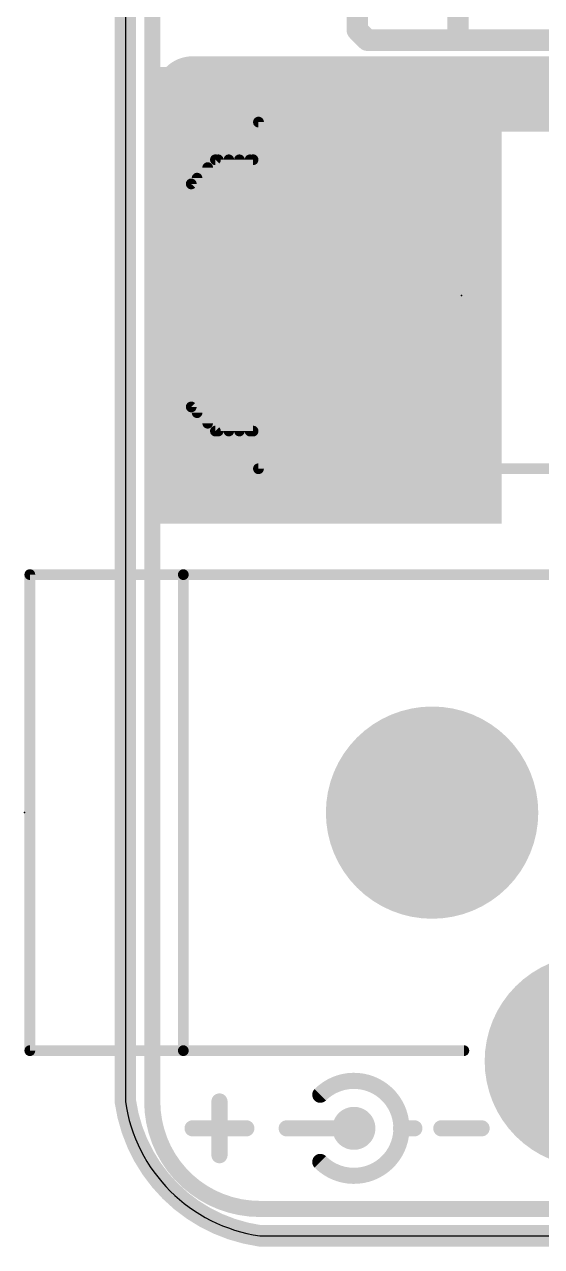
# Model space of a CAD drawing. Extents: x -0.08 to 2.71, y -0.01 to 2.11.
# Drawn here: x -0.075 to 0.31, y -0.008 to 0.902 of the extents above; entities that cross this region are included whole.
import ezdxf

# ---------------------------------------------------------------- set-up
doc = ezdxf.new("R2010")
doc.units = 0
for name, color, linetype in [('1', 14, 'CONTINUOUS'), ('16', 174, 'CONTINUOUS'), ('17', 94, 'CONTINUOUS'), ('18', 94, 'CONTINUOUS'), ('20', 178, 'CONTINUOUS'), ('21', 251, 'CONTINUOUS'), ('23', 178, 'CONTINUOUS'), ('51', 54, 'CONTINUOUS')]:
    doc.layers.add(name, color=color, linetype=linetype)

# ---------------------------------------------------------------- blocks, each defined once
blk = doc.blocks.new('RECT')
blk.add_solid([(-0.5, -0.5), (0.5, -0.5), (-0.5, 0.5), (0.5, 0.5)])
blk = doc.blocks.new('ROUNDP')
at = {"const_width": 0.5}
blk.add_lwpolyline([(0, -0.25, 1), (0, 0.25, 1), (0, -0.25)], format="xyb", dxfattribs=at)
blk = doc.blocks.new('ROUNDV')
at = {"const_width": 0.5}
blk.add_lwpolyline([(0, -0.25, 1), (0, 0.25, 1), (0, -0.25)], format="xyb", dxfattribs=at)

msp = doc.modelspace()

# ---------------------------------------------------------------- linework, layer by layer
at = {"layer": '1'}
for points, const_width in [([(0, 0.1), (0, 2)], 0.016), ([(0.172598, 0.897402), (0.172598, 0.938819)], 0.016), ([(0.247402, 0.892402), (0.247402, 0.938819)], 0.016), ([(0.18, 0.89), (0.172598, 0.897402)], 0.016), ([(0.245, 0.89), (0.18, 0.89)], 0.016), ([(0.245, 0.89), (0.247402, 0.892402)], 0.016), ([(0.475, 0.89), (0.245, 0.89)], 0.016), ([(0.2, 0.76), (0.2, 0.85)], 0.04), ([(0.2, 0.85), (0.25, 0.85)], 0.032), ([(0.25, 0.85), (0.475, 0.85)], 0.032), ([(0.151575, 0.711575), (0.2, 0.76)], 0.04), ([(0.151575, 0.7), (0.151575, 0.711575)], 0.04), ([(2.5, 0), (0.1, 0)], 0.016)]:
    msp.add_lwpolyline(points, dxfattribs=dict(at, const_width=const_width))
for points, const_width in [([(0.175427, 0.90023, 1), (0.16977, 0.894573)], 0.008), ([(0.168598, 0.897402, 1), (0.176598, 0.897402)], 0.008), ([(0.18, 0.894, 1), (0.18, 0.886)], 0.008), ([(0.177172, 0.887172, 1), (0.182828, 0.892828)], 0.008), ([(0.245, 0.894, 1), (0.245, 0.886)], 0.008), ([(0.242172, 0.892828, 1), (0.247828, 0.887172)], 0.008), ([(0.243402, 0.892402, 1), (0.251402, 0.892402)], 0.008), ([(0.25023, 0.889573, 1), (0.244573, 0.89523)], 0.008), ([(0.245, 0.886, 1), (0.245, 0.894)], 0.008), ([(0.21, 0.85, 1), (0.19, 0.85)], 0.02), ([(0.2, 0.858, 1), (0.2, 0.842)], 0.016), ([(0.25, 0.858, 1), (0.25, 0.842)], 0.016), ([(0.25, 0.842, 1), (0.25, 0.858)], 0.016), ([(0.207071, 0.752929, 1), (0.192929, 0.767071)], 0.02), ([(0.19, 0.76, 1), (0.21, 0.76)], 0.02), ([(0.161575, 0.711575, 1), (0.141575, 0.711575)], 0.02), ([(0.144504, 0.718646, 1), (0.158646, 0.704504)], 0.02), ([(0.141575, 0.7, 1), (0.161575, 0.7)], 0.02), ([(0, 0.1, 0.333339), (0.1, 0)], 0.016), ([(0.00396, 0.100566, 1), (-0.00396, 0.099434)], 0.008), ([(-0.004, 0.1, 1), (0.004, 0.1)], 0.008), ([(0.1, 0.004, 1), (0.1, -0.004)], 0.008), ([(0.099434, -0.00396, 1), (0.100566, 0.00396)], 0.008)]:
    msp.add_lwpolyline(points, format="xyb", dxfattribs=dict(at, const_width=const_width))
at = {"layer": '16'}
for points, const_width in [([(0, 0.1), (0, 2)], 0.016), ([(0.25, 0.85), (0.05, 0.85)], 0.056), ([(0.25, 0.85), (0.44, 0.85)], 0.056), ([(2.5, 0), (0.1, 0)], 0.016)]:
    msp.add_lwpolyline(points, dxfattribs=dict(at, const_width=const_width))
for points, const_width in [([(0.05, 0.864, 1), (0.05, 0.836)], 0.028), ([(0.25, 0.864, 1), (0.25, 0.836)], 0.028), ([(0.25, 0.836, 1), (0.25, 0.864)], 0.028), ([(0, 0.1, 0.333339), (0.1, 0)], 0.016), ([(0.00396, 0.100566, 1), (-0.00396, 0.099434)], 0.008), ([(-0.004, 0.1, 1), (0.004, 0.1)], 0.008), ([(0.1, 0.004, 1), (0.1, -0.004)], 0.008), ([(0.099434, -0.00396, 1), (0.100566, 0.00396)], 0.008)]:
    msp.add_lwpolyline(points, format="xyb", dxfattribs=dict(at, const_width=const_width))
at = {"layer": '20'}
for p, q in [((0, 2), (0, 0.1)), ((0.1, 0), (2.5, 0))]:
    msp.add_line(p, q, dxfattribs=at)
msp.add_arc((0.116665, 0.116665), 0.11785, 188.129561, 261.870439, dxfattribs=at)
at = {"layer": '21'}
for points, const_width in [([(0.02, 0.1), (0.02, 1.89)], 0.012), ([(0.099, 0.829), (0.335, 0.829016)], 0.008), ([(0.335, 0.570984), (0.099, 0.571)], 0.008), ([(0.04311, 0.492165), (0.46437, 0.492165)], 0.008), ([(0.04311, 0.492165), (0.04311, 0.137835)], 0.008), ([(0.04311, 0.137835), (0.251772, 0.137835)], 0.008), ([(0.07, 0.1), (0.07, 0.06)], 0.012), ([(0.05, 0.08), (0.09, 0.08)], 0.012), ([(0.12, 0.08), (0.16, 0.08)], 0.012), ([(0.16, 0.08), (0.17, 0.08)], 0.012), ([(0.205, 0.08), (0.215, 0.08)], 0.012), ([(0.235, 0.08), (0.265, 0.08)], 0.012), ([(2.51, 0.02), (0.1, 0.02)], 0.012)]:
    msp.add_lwpolyline(points, dxfattribs=dict(at, const_width=const_width))
for points, const_width in [([(0.099, 0.831, 1), (0.099, 0.827)], 0.004), ([(0.099, 0.573, 1), (0.099, 0.569)], 0.004), ([(0.04311, 0.494165, 1), (0.04311, 0.490165)], 0.004), ([(0.04511, 0.492165, 1), (0.04111, 0.492165)], 0.004), ([(0.04311, 0.139835, 1), (0.04311, 0.135835)], 0.004), ([(0.04111, 0.137835, 1), (0.04511, 0.137835)], 0.004), ([(0.251772, 0.135835, 1), (0.251772, 0.139835)], 0.004), ([(0.145, 0.055, 2.414214), (0.145, 0.105)], 0.012), ([(0.142879, 0.107121, 1), (0.147121, 0.102879)], 0.006), ([(0.02, 0.1, 0.414214), (0.1, 0.02)], 0.012), ([(0.023, 0.1, 1), (0.017, 0.1)], 0.006), ([(0.017, 0.1, 1), (0.023, 0.1)], 0.006), ([(0.073, 0.1, 1), (0.067, 0.1)], 0.006), ([(0.17, 0.09, 0.414214), (0.16, 0.08)], 0.012), ([(0.18, 0.08, 0.414214), (0.17, 0.09)], 0.012), ([(0.17, 0.093, 1), (0.17, 0.087)], 0.006), ([(0.17, 0.087, 1), (0.17, 0.093)], 0.006), ([(0.05, 0.083, 1), (0.05, 0.077)], 0.006), ([(0.09, 0.077, 1), (0.09, 0.083)], 0.006), ([(0.12, 0.083, 1), (0.12, 0.077)], 0.006), ([(0.16, 0.083, 1), (0.16, 0.077)], 0.006), ([(0.16, 0.08, 0.414214), (0.17, 0.07)], 0.012), ([(0.163, 0.08, 1), (0.157, 0.08)], 0.006), ([(0.157, 0.08, 1), (0.163, 0.08)], 0.006), ([(0.16, 0.077, 1), (0.16, 0.083)], 0.006), ([(0.17, 0.07, 0.414214), (0.18, 0.08)], 0.012), ([(0.17, 0.077, 1), (0.17, 0.083)], 0.006), ([(0.183, 0.08, 1), (0.177, 0.08)], 0.006), ([(0.177, 0.08, 1), (0.183, 0.08)], 0.006), ([(0.205, 0.083, 1), (0.205, 0.077)], 0.006), ([(0.215, 0.077, 1), (0.215, 0.083)], 0.006), ([(0.235, 0.083, 1), (0.235, 0.077)], 0.006), ([(0.265, 0.077, 1), (0.265, 0.083)], 0.006), ([(0.17, 0.073, 1), (0.17, 0.067)], 0.006), ([(0.17, 0.067, 1), (0.17, 0.073)], 0.006), ([(0.067, 0.06, 1), (0.073, 0.06)], 0.006), ([(0.147121, 0.057121, 1), (0.142879, 0.052879)], 0.006), ([(0.1, 0.023, 1), (0.1, 0.017)], 0.006), ([(0.1, 0.017, 1), (0.1, 0.023)], 0.006)]:
    msp.add_lwpolyline(points, format="xyb", dxfattribs=dict(at, const_width=const_width))
at = {"layer": '23'}
for p in [(0.25, 0.7), (-0.075, 0.315)]:
    msp.add_point(p, dxfattribs=at)
at = {"layer": '51'}
for points, const_width in [([(0.099016, 0.570984), (0.099031, 0.829031)], 0.008), ([(0.049, 0.783), (0.067, 0.801)], 0.008), ([(0.049, 0.783), (0.067, 0.801)], 0.007866), ([(0.067, 0.801), (0.095, 0.801)], 0.008), ([(0.067, 0.801), (0.095, 0.801)], 0.007866), ([(0.069079, 0.599), (0.069079, 0.801)], 0.007866), ([(0.076945, 0.599), (0.076945, 0.801)], 0.007866), ([(0.084811, 0.599), (0.084811, 0.801)], 0.007866), ([(0.092677, 0.599), (0.092677, 0.801)], 0.007866), ([(0.095, 0.801), (0.095, 0.599)], 0.008), ([(0.095, 0.801), (0.095, 0.599)], 0.007866), ([(0.061213, 0.604787), (0.061213, 0.795213)], 0.007866), ([(0.049, 0.617), (0.049, 0.783)], 0.008), ([(0.049, 0.617), (0.049, 0.783)], 0.007866), ([(0.053346, 0.612654), (0.053346, 0.787346)], 0.007866), ([(0.067, 0.599), (0.049, 0.617)], 0.008), ([(0.067, 0.599), (0.049, 0.617)], 0.007866), ([(0.095, 0.599), (0.067, 0.599)], 0.008), ([(0.095, 0.599), (0.067, 0.599)], 0.007866), ([(0.04311, 0.492165), (-0.071063, 0.492165)], 0.008), ([(-0.071063, 0.137835), (-0.071063, 0.492165)], 0.008), ([(-0.071063, 0.137835), (0.04311, 0.137835)], 0.008)]:
    msp.add_lwpolyline(points, dxfattribs=dict(at, const_width=const_width))
for points, const_width in [([(0.101031, 0.829031, 1), (0.097031, 0.829032)], 0.004), ([(0.067, 0.803, 1), (0.067, 0.799)], 0.004), ([(0.067, 0.802967, 1), (0.067, 0.799033)], 0.003933), ([(0.068414, 0.799586, 1), (0.065586, 0.802414)], 0.004), ([(0.068391, 0.799609, 1), (0.065609, 0.802391)], 0.003933), ([(0.071045, 0.801, 1), (0.067112, 0.801)], 0.003933), ([(0.078911, 0.801, 1), (0.074978, 0.801)], 0.003933), ([(0.086778, 0.801, 1), (0.082844, 0.801)], 0.003933), ([(0.094644, 0.801, 1), (0.090711, 0.801)], 0.003933), ([(0.097, 0.801, 1), (0.093, 0.801)], 0.004), ([(0.096967, 0.801, 1), (0.093033, 0.801)], 0.003933), ([(0.095, 0.799, 1), (0.095, 0.803)], 0.004), ([(0.095, 0.799033, 1), (0.095, 0.802967)], 0.003933), ([(0.063179, 0.795213, 1), (0.059246, 0.795213)], 0.003933), ([(0.051, 0.783, 1), (0.047, 0.783)], 0.004), ([(0.047586, 0.784414, 1), (0.050414, 0.781586)], 0.004), ([(0.047609, 0.784391, 1), (0.050391, 0.781609)], 0.003933), ([(0.050967, 0.783, 1), (0.047033, 0.783)], 0.003933), ([(0.055313, 0.787346, 1), (0.05138, 0.787346)], 0.003933), ([(0.050414, 0.618414, 1), (0.047586, 0.615586)], 0.004), ([(0.047, 0.617, 1), (0.051, 0.617)], 0.004), ([(0.050391, 0.618391, 1), (0.047609, 0.615609)], 0.003933), ([(0.047033, 0.617, 1), (0.050967, 0.617)], 0.003933), ([(0.05138, 0.612654, 1), (0.055313, 0.612654)], 0.003933), ([(0.059246, 0.604787, 1), (0.063179, 0.604787)], 0.003933), ([(0.067, 0.601, 1), (0.067, 0.597)], 0.004), ([(0.067, 0.600967, 1), (0.067, 0.597033)], 0.003933), ([(0.065586, 0.597586, 1), (0.068414, 0.600414)], 0.004), ([(0.065609, 0.597609, 1), (0.068391, 0.600391)], 0.003933), ([(0.067112, 0.599, 1), (0.071045, 0.599)], 0.003933), ([(0.074978, 0.599, 1), (0.078911, 0.599)], 0.003933), ([(0.082844, 0.599, 1), (0.086778, 0.599)], 0.003933), ([(0.090711, 0.599, 1), (0.094644, 0.599)], 0.003933), ([(0.093, 0.599, 1), (0.097, 0.599)], 0.004), ([(0.093033, 0.599, 1), (0.096967, 0.599)], 0.003933), ([(0.095, 0.597, 1), (0.095, 0.601)], 0.004), ([(0.095, 0.597033, 1), (0.095, 0.600967)], 0.003933), ([(0.097016, 0.570984, 1), (0.101016, 0.570984)], 0.004), ([(-0.071063, 0.494165, 1), (-0.071063, 0.490165)], 0.004), ([(-0.069063, 0.492165, 1), (-0.073063, 0.492165)], 0.004), ([(0.04311, 0.490165, 1), (0.04311, 0.494165)], 0.004), ([(-0.071063, 0.139835, 1), (-0.071063, 0.135835)], 0.004), ([(-0.073063, 0.137835, 1), (-0.069063, 0.137835)], 0.004), ([(0.04311, 0.135835, 1), (0.04311, 0.139835)], 0.004)]:
    msp.add_lwpolyline(points, format="xyb", dxfattribs=dict(at, const_width=const_width))

# ---------------------------------------------------------------- block references
at = {"layer": '1', "xscale": 0.26, "yscale": 0.34}
msp.add_blockref('RECT', (0.15, 0.7), dxfattribs=at)
at = {"layer": '1', "xscale": 0.212598, "yscale": 0.244094, "rotation": 90}
msp.add_blockref('RECT', (0.151575, 0.7), dxfattribs=at)
at = {"layer": '16', "xscale": 0.26, "yscale": 0.34}
msp.add_blockref('RECT', (0.15, 0.7), dxfattribs=at)
at = {"layer": '17', "xscale": 0.158, "yscale": 0.158, "rotation": 270}
msp.add_blockref('ROUNDP', (0.22815, 0.315), dxfattribs=at)
msp.add_blockref('ROUNDP', (0.22815, 0.315), dxfattribs=at)
at = {"layer": '17', "xscale": 0.158, "yscale": 0.158}
msp.add_blockref('ROUNDP', (0.34626, 0.129961), dxfattribs=at)
msp.add_blockref('ROUNDP', (0.34626, 0.129961), dxfattribs=at)
at = {"layer": '18', "xscale": 0.035685, "yscale": 0.035685}
for p in [(0.05, 0.85), (0.05, 0.85), (0.1, 0.85), (0.1, 0.85), (0.15, 0.85), (0.15, 0.85), (0.2, 0.85), (0.2, 0.85), (0.25, 0.85), (0.25, 0.85), (0.05, 0.55), (0.05, 0.55), (0.1, 0.55), (0.1, 0.55), (0.15, 0.55), (0.15, 0.55), (0.2, 0.55), (0.2, 0.55), (0.25, 0.55), (0.25, 0.55)]:
    msp.add_blockref('ROUNDV', p, dxfattribs=at)

doc.saveas('drawing.dxf')
